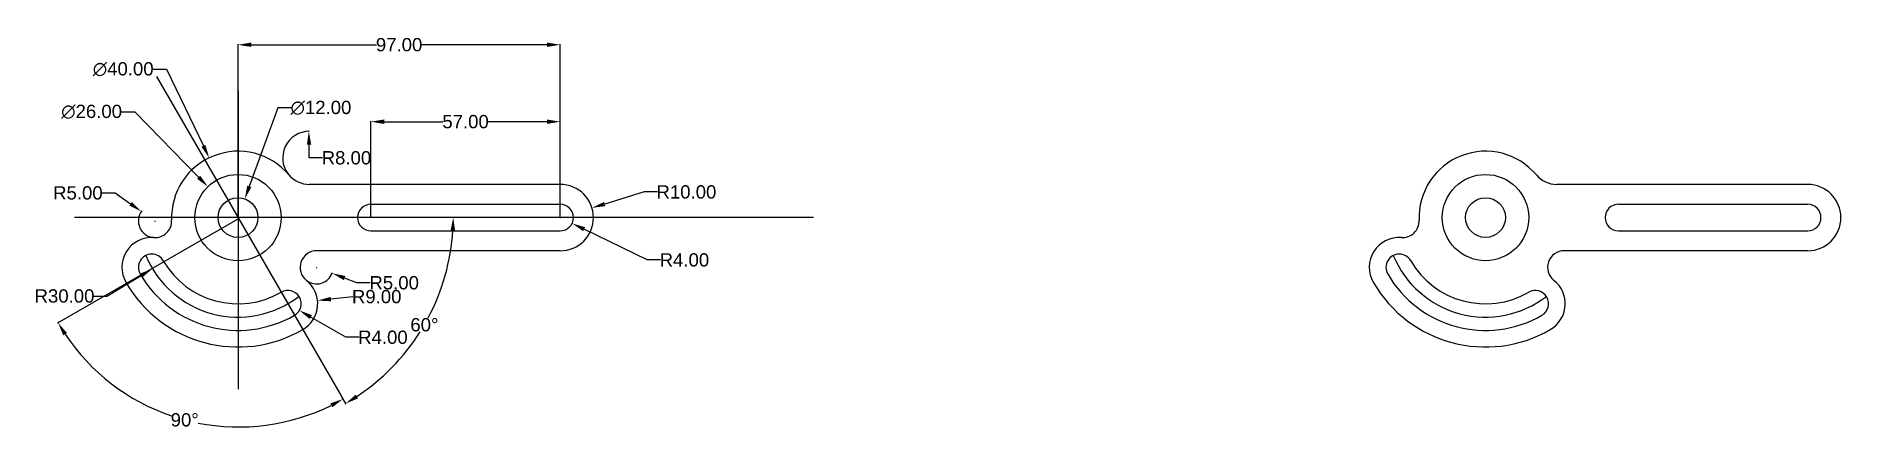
# Model space of a CAD drawing. Header units: millimetres. Extents: x 94 to 637, y 2 to 121.
import ezdxf

# ---------------------------------------------------------------- set-up
doc = ezdxf.new("R2010")
doc.units = ezdxf.units.MM
doc.header["$MEASUREMENT"] = 0
doc.styles.get("Standard").update_dxf_attribs({"font": 'arial.ttf'})
doc.dimstyles.get("Standard").update_dxf_attribs({"dimtxt": 4, "dimasz": 4, "dimexe": 0.18, "dimexo": 0.0625, "dimgap": 0.09, "dimtad": 0, "dimtih": 1, "dimtoh": 1, "dimzin": 0, "dimdsep": 46, "dimtxsty": 'Standard', "dimcen": 0.09, "dimadec": 0, "dimazin": 0, "dimtfac": 1, "dimtofl": 0, "dimtmove": 0, "dimatfit": 3, "dimfxl": 1, "dimtolj": 1, "dimtzin": 0, "dimarcsym": 0})

# ---------------------------------------------------------------- blocks, each defined once
blk = doc.blocks.new('*D3')
at = {"color": 0, "lineweight": -2, "transparency": 16777216}
for p, q in [((194.73, 66.36), (194.73, 95.38)), ((198.73, 95.2), (216.4, 95.2)), ((247.73, 95.2), (230.06, 95.2)), ((251.73, 66.36), (251.73, 95.38))]:
    blk.add_line(p, q, dxfattribs=at)
at = {"color": 0, "transparency": 16777216}
for points in [[(198.73, 95.87), (198.73, 94.53), (194.73, 95.2)], [(247.73, 95.87), (247.73, 94.53), (251.73, 95.2)]]:
    blk.add_solid(points, dxfattribs=at)
at = {"layer": 'Defpoints', "color": 0, "transparency": 16777216}
for p in [(251.73, 95.2), (194.73, 66.3), (251.73, 66.3)]:
    blk.add_point(p, dxfattribs=at)
at = {"color": 0, "transparency": 16777216, "insert": (223.23, 95.2), "char_height": 4, "attachment_point": 5}
blk.add_mtext('\\A1;57.00', dxfattribs=at)
blk = doc.blocks.new('*D4')
at = {"color": 0, "lineweight": -2, "transparency": 16777216}
for p, q in [((176.18, 84.3), (176.12, 88.3)), ((180.18, 84.3), (176.18, 84.3))]:
    blk.add_line(p, q, dxfattribs=at)
blk.add_arc((176.18, 84.3), 8, 89.5939, 219.5576, dxfattribs=at)
at = {"color": 0, "transparency": 16777216}
blk.add_solid([(176.78, 88.31), (175.45, 88.29), (176.05, 92.3)], dxfattribs=at)
at = {"layer": 'Defpoints', "color": 0, "transparency": 16777216}
for p in [(176.05, 92.3), (176.18, 84.3)]:
    blk.add_point(p, dxfattribs=at)
at = {"color": 0, "transparency": 16777216, "insert": (187.37, 84.3), "char_height": 4, "attachment_point": 5}
blk.add_mtext('\\A1;R8.00', dxfattribs=at)
blk = doc.blocks.new('*D5')
at = {"color": 0, "lineweight": -2, "transparency": 16777216}
for p, q in [((276.98, 74.01), (265.12, 70.38)), ((280.98, 74.01), (276.98, 74.01)), ((251.64, 66.3), (251.82, 66.3)), ((251.73, 66.21), (251.73, 66.39))]:
    blk.add_line(p, q, dxfattribs=at)
at = {"color": 0, "transparency": 16777216}
blk.add_solid([(264.92, 71.02), (265.31, 69.75), (261.29, 69.22)], dxfattribs=at)
at = {"layer": 'Defpoints', "color": 0, "transparency": 16777216}
for p in [(251.73, 66.3), (261.29, 69.22)]:
    blk.add_point(p, dxfattribs=at)
at = {"color": 0, "transparency": 16777216, "insert": (289.73, 74.01), "char_height": 4, "attachment_point": 5}
blk.add_mtext('\\A1;R10.00', dxfattribs=at)
blk = doc.blocks.new('*D6')
at = {"color": 0, "lineweight": -2, "transparency": 16777216}
for p, q in [((251.64, 66.3), (251.82, 66.3)), ((251.73, 66.21), (251.73, 66.39)), ((277.93, 53.52), (258.92, 62.79)), ((281.93, 53.52), (277.93, 53.52))]:
    blk.add_line(p, q, dxfattribs=at)
at = {"color": 0, "transparency": 16777216}
blk.add_solid([(259.21, 63.39), (258.63, 62.19), (255.32, 64.54)], dxfattribs=at)
at = {"layer": 'Defpoints', "color": 0, "transparency": 16777216}
for p in [(251.73, 66.3), (255.32, 64.54)]:
    blk.add_point(p, dxfattribs=at)
at = {"color": 0, "transparency": 16777216, "insert": (289.12, 53.52), "char_height": 4, "attachment_point": 5}
blk.add_mtext('\\A1;R4.00', dxfattribs=at)
blk = doc.blocks.new('*D7')
at = {"color": 0, "lineweight": -2, "transparency": 16777216}
for p, q in [((169.64, 40.32), (169.82, 40.32)), ((169.73, 40.23), (169.73, 40.41)), ((189.29, 42.45), (182.65, 41.72))]:
    blk.add_line(p, q, dxfattribs=at)
at = {"color": 0, "transparency": 16777216}
blk.add_solid([(182.58, 42.39), (182.72, 41.06), (178.68, 41.29)], dxfattribs=at)
at = {"layer": 'Defpoints', "color": 0, "transparency": 16777216}
for p in [(169.73, 40.32), (178.68, 41.29)]:
    blk.add_point(p, dxfattribs=at)
at = {"color": 0, "transparency": 16777216, "insert": (196.48, 42.45), "char_height": 4, "attachment_point": 5}
blk.add_mtext('\\A1;R9.00', dxfattribs=at)
blk = doc.blocks.new('*D8')
at = {"color": 0, "lineweight": -2, "transparency": 16777216}
for p, q in [((169.64, 40.32), (169.82, 40.32)), ((169.73, 40.23), (169.73, 40.41)), ((187.17, 30.2), (176.65, 36.3)), ((191.17, 30.2), (187.17, 30.2))]:
    blk.add_line(p, q, dxfattribs=at)
at = {"color": 0, "transparency": 16777216}
blk.add_solid([(176.98, 36.88), (176.31, 35.73), (173.19, 38.31)], dxfattribs=at)
at = {"layer": 'Defpoints', "color": 0, "transparency": 16777216}
for p in [(169.73, 40.32), (173.19, 38.31)]:
    blk.add_point(p, dxfattribs=at)
at = {"color": 0, "transparency": 16777216, "insert": (198.36, 30.2), "char_height": 4, "attachment_point": 5}
blk.add_mtext('\\A1;R4.00', dxfattribs=at)
blk = doc.blocks.new('*D9')
at = {"color": 0, "lineweight": -2, "transparency": 16777216}
for p, q in [((154.64, 66.3), (154.82, 66.3)), ((154.73, 66.21), (154.73, 66.39)), ((115.24, 42.65), (125.56, 48.83)), ((111.24, 42.65), (115.24, 42.65))]:
    blk.add_line(p, q, dxfattribs=at)
at = {"color": 0, "transparency": 16777216}
blk.add_solid([(125.22, 49.4), (125.9, 48.26), (128.99, 50.88)], dxfattribs=at)
at = {"layer": 'Defpoints', "color": 0, "transparency": 16777216}
for p in [(154.73, 66.3), (128.99, 50.88)]:
    blk.add_point(p, dxfattribs=at)
at = {"color": 0, "transparency": 16777216, "insert": (102.49, 42.65), "char_height": 4, "attachment_point": 5}
blk.add_mtext('\\A1;R30.00', dxfattribs=at)
blk = doc.blocks.new('*D10')
at = {"color": 0, "lineweight": -2, "transparency": 16777216}
for p, q in [((113.72, 73.72), (117.72, 73.72)), ((117.72, 73.72), (122.39, 70.44)), ((129.66, 65.26), (129.84, 65.26)), ((129.75, 65.17), (129.75, 65.35))]:
    blk.add_line(p, q, dxfattribs=at)
blk.add_arc((129.75, 65.26), 5, 142.8167, 265.1786, dxfattribs=at)
at = {"color": 0, "transparency": 16777216}
blk.add_solid([(122.77, 70.98), (122.01, 69.89), (125.66, 68.14)], dxfattribs=at)
at = {"layer": 'Defpoints', "color": 0, "transparency": 16777216}
for p in [(125.66, 68.14), (129.75, 65.26)]:
    blk.add_point(p, dxfattribs=at)
at = {"color": 0, "transparency": 16777216, "insert": (106.53, 73.72), "char_height": 4, "attachment_point": 5}
blk.add_mtext('\\A1;R5.00', dxfattribs=at)
blk = doc.blocks.new('*D11')
at = {"color": 0, "lineweight": -2, "transparency": 16777216}
for p, q in [((178.32, 51.3), (178.5, 51.3)), ((178.41, 51.21), (178.41, 51.39)), ((190.55, 46.63), (186.81, 48.07)), ((194.55, 46.63), (190.55, 46.63))]:
    blk.add_line(p, q, dxfattribs=at)
blk.add_arc((178.41, 51.3), 5, 232.3759, 341.0394, dxfattribs=at)
at = {"color": 0, "transparency": 16777216}
blk.add_solid([(187.05, 48.69), (186.58, 47.45), (183.08, 49.5)], dxfattribs=at)
at = {"layer": 'Defpoints', "color": 0, "transparency": 16777216}
for p in [(178.41, 51.3), (183.08, 49.5)]:
    blk.add_point(p, dxfattribs=at)
at = {"color": 0, "transparency": 16777216, "insert": (201.74, 46.63), "char_height": 4, "attachment_point": 5}
blk.add_mtext('\\A1;R5.00', dxfattribs=at)
blk = doc.blocks.new('*D12')
at = {"color": 0, "lineweight": -2, "transparency": 16777216}
for p, q in [((119.66, 98.18), (123.66, 98.18)), ((123.66, 98.18), (142.87, 78.47)), ((154.64, 66.3), (154.82, 66.3)), ((154.73, 66.21), (154.73, 66.39))]:
    blk.add_line(p, q, dxfattribs=at)
at = {"color": 0, "transparency": 16777216}
blk.add_solid([(143.34, 78.94), (142.39, 78.01), (145.66, 75.61)], dxfattribs=at)
at = {"layer": 'Defpoints', "color": 0, "transparency": 16777216}
for p in [(145.66, 75.61), (163.8, 56.99)]:
    blk.add_point(p, dxfattribs=at)
at = {"color": 0, "transparency": 16777216, "insert": (110.65, 98.18), "char_height": 4, "attachment_point": 5}
blk.add_mtext('\\A1;∅26.00', dxfattribs=at)
blk = doc.blocks.new('*D13')
at = {"color": 0, "lineweight": -2, "transparency": 16777216}
for p, q in [((129.17, 111.01), (133.17, 111.01)), ((133.17, 111.01), (144.31, 87.92)), ((154.64, 66.3), (154.82, 66.3)), ((154.73, 66.21), (154.73, 66.39))]:
    blk.add_line(p, q, dxfattribs=at)
at = {"color": 0, "transparency": 16777216}
blk.add_solid([(144.91, 88.2), (143.7, 87.63), (146.04, 84.31)], dxfattribs=at)
at = {"layer": 'Defpoints', "color": 0, "transparency": 16777216}
for p in [(146.04, 84.31), (163.42, 48.28)]:
    blk.add_point(p, dxfattribs=at)
at = {"color": 0, "transparency": 16777216, "insert": (120.16, 111.01), "char_height": 4, "attachment_point": 5}
blk.add_mtext('\\A1;∅40.00', dxfattribs=at)
blk = doc.blocks.new('*D14')
at = {"color": 0, "lineweight": -2, "transparency": 16777216}
for p, q in [((166.69, 99.37), (158.13, 75.7)), ((170.69, 99.37), (166.69, 99.37)), ((154.64, 66.3), (154.82, 66.3)), ((154.73, 66.21), (154.73, 66.39))]:
    blk.add_line(p, q, dxfattribs=at)
at = {"color": 0, "transparency": 16777216}
blk.add_solid([(157.5, 75.93), (158.76, 75.47), (156.77, 71.94)], dxfattribs=at)
at = {"layer": 'Defpoints', "color": 0, "transparency": 16777216}
for p in [(156.77, 71.94), (152.69, 60.65)]:
    blk.add_point(p, dxfattribs=at)
at = {"color": 0, "transparency": 16777216, "insert": (179.7, 99.37), "char_height": 4, "attachment_point": 5}
blk.add_mtext('\\A1;∅12.00', dxfattribs=at)
blk = doc.blocks.new('*D15')
at = {"color": 0, "lineweight": -2, "transparency": 16777216}
for p, q in [((100.84, 34.73), (100.4, 34.48)), ((185.8, 12.51), (186.42, 11.43))]:
    blk.add_line(p, q, dxfattribs=at)
for start, end in [(213.6507, 251.1712), (258.7613, 296.3493)]:
    blk.add_arc((154.94, 65.96), 62.79, start, end, dxfattribs=at)
at = {"color": 0, "transparency": 16777216}
for points in [[(102.1, 30.82), (103.23, 31.52), (100.56, 34.57)], [(182.49, 10.29), (183.12, 9.11), (186.33, 11.59)]]:
    blk.add_solid(points, dxfattribs=at)
at = {"layer": 'Defpoints', "color": 0, "transparency": 16777216}
for p in [(154.69, 66.39), (154.72, 65.84), (100.89, 34.76), (123.54, 11.59), (185.77, 12.56)]:
    blk.add_point(p, dxfattribs=at)
at = {"color": 0, "transparency": 16777216, "insert": (138.68, 5.31), "char_height": 4, "attachment_point": 5}
blk.add_mtext('\\A1;90°', dxfattribs=at)
blk = doc.blocks.new('*D16')
at = {"color": 0, "lineweight": -2, "transparency": 16777216}
blk.add_line((185.8, 12.51), (187.2, 10.09), dxfattribs=at)
for start, end in [(332.1531, 356.4644), (303.5356, 327.7991)]:
    blk.add_arc((154.69, 66.39), 64.83, start, end, dxfattribs=at)
at = {"color": 0, "transparency": 16777216}
for points in [[(218.73, 62.41), (220.07, 62.37), (219.52, 66.39)], [(190.86, 11.78), (190.16, 12.91), (187.11, 10.24)]]:
    blk.add_solid(points, dxfattribs=at)
at = {"layer": 'Defpoints', "color": 0, "transparency": 16777216}
for p in [(105.54, 66.39), (154.69, 66.39), (327.94, 66.39), (204.36, 24.71), (185.77, 12.56)]:
    blk.add_point(p, dxfattribs=at)
at = {"color": 0, "transparency": 16777216, "insert": (210.84, 33.97), "char_height": 4, "attachment_point": 5}
blk.add_mtext('\\A1;60°', dxfattribs=at)
blk = doc.blocks.new('*D17')
at = {"color": 0, "lineweight": -2, "transparency": 16777216}
for p, q in [((154.73, 66.45), (154.73, 118.57)), ((158.73, 118.39), (196.4, 118.39)), ((247.73, 118.39), (210.06, 118.39)), ((251.73, 66.45), (251.73, 118.57))]:
    blk.add_line(p, q, dxfattribs=at)
at = {"color": 0, "transparency": 16777216}
for points in [[(158.73, 119.06), (158.73, 117.73), (154.73, 118.39)], [(247.73, 119.06), (247.73, 117.73), (251.73, 118.39)]]:
    blk.add_solid(points, dxfattribs=at)
at = {"layer": 'Defpoints', "color": 0, "transparency": 16777216}
for p in [(251.73, 118.39), (154.73, 66.39), (251.73, 66.39)]:
    blk.add_point(p, dxfattribs=at)
at = {"color": 0, "transparency": 16777216, "insert": (203.23, 118.39), "char_height": 4, "attachment_point": 5}
blk.add_mtext('\\A1;97.00', dxfattribs=at)

msp = doc.modelspace()

# ---------------------------------------------------------------- linework, layer by layer
for p, q in [((130.166, 108.865), (174.24, 32.528)), ((154.729, 104.462), (154.729, 14.53)), ((251.729, 76.297), (176.177, 76.297)), ((627.294, 76.297), (551.742, 76.297)), ((154.716, 65.837), (100.892, 34.762)), ((105.538, 66.387), (327.938, 66.387)), ((154.691, 66.387), (185.766, 12.563)), ((194.729, 70.297), (251.729, 70.297)), ((570.294, 70.297), (627.294, 70.297)), ((194.729, 62.297), (251.729, 62.297)), ((570.294, 62.297), (627.294, 62.297)), ((251.729, 56.297), (178.414, 56.297)), ((627.294, 56.297), (553.979, 56.297))]:
    msp.add_line(p, q)
for centre, radius in [((154.729, 66.297), 13), ((530.294, 66.297), 13), ((154.729, 66.297), 6), ((530.294, 66.297), 6)]:
    msp.add_circle(centre, radius)
for centre, radius, start, end in [((154.729, 66.297), 20, 40.0052, 182.37483), ((530.294, 66.297), 20, 40.0052, 182.37483), ((176.177, 84.297), 8, 220.0052, 270), ((251.729, 66.297), 10, 270, 90), ((551.742, 84.297), 8, 220.0052, 270), ((627.294, 66.297), 10, 270, 90), ((129.751, 65.261), 5, 265.89479, 2.37483), ((194.729, 66.297), 4, 90, 270), ((251.729, 66.297), 4, 270, 90), ((505.316, 65.261), 5, 265.89479, 2.37483), ((570.294, 66.297), 4, 90, 270), ((627.294, 66.297), 4, 270, 90), ((128.748, 51.297), 9, 85.89479, 210), ((504.313, 51.297), 9, 85.89479, 210), ((128.748, 51.297), 4, 30, 210), ((154.729, 66.297), 30, 202.35489, 307.64511), ((178.414, 51.297), 5, 90, 231.65969), ((504.313, 51.297), 4, 30, 210), ((530.294, 66.297), 30, 202.35489, 307.64511), ((553.979, 51.297), 5, 90, 231.65969), ((154.729, 66.297), 34, 210, 300), ((154.729, 66.297), 26, 210, 300), ((530.294, 66.297), 34, 210, 300), ((530.294, 66.297), 26, 210, 300), ((154.729, 66.297), 39, 210, 300), ((169.729, 40.316), 4, 300, 120), ((169.729, 40.316), 9, 300, 51.65969), ((530.294, 66.297), 39, 210, 300), ((545.294, 40.316), 4, 300, 120), ((545.294, 40.316), 9, 300, 51.65969)]:
    msp.add_arc(centre, radius, start, end)

# ---------------------------------------------------------------- dimensions: what is measured, and where the dimension line sits
for base, p1, p2, picture, middle in [((251.729, 118.393), (154.729, 66.387), (251.729, 66.387), '*D17', (203.229, 118.393)), ((251.729, 95.201), (194.729, 66.297), (251.729, 66.297), '*D3', (223.229, 95.201))]:
    dim = msp.add_linear_dim(base=base, p1=p1, p2=p2, dimstyle='Standard')
    dim.commit()
    dim.dimension.update_dxf_attribs({"geometry": picture, "text_midpoint": middle})
for p1, p2, picture, middle in [((163.416, 48.282), (146.043, 84.312), '*D13', (120.163, 111.007)), ((163.801, 56.986), (145.657, 75.608), '*D12', (110.655, 98.183)), ((152.689, 60.654), (156.769, 71.939), '*D14', (179.696, 99.371))]:
    dim = msp.add_diameter_dim_2p(p1=p1, p2=p2, dimstyle='Standard')
    dim.commit()
    dim.dimension.update_dxf_attribs({"geometry": picture, "text_midpoint": middle, "dimtype": 163})
for center, mpoint, picture, middle in [((176.177, 84.297), (176.053, 92.296), '*D4', (187.369, 84.297)), ((129.751, 65.261), (125.661, 68.138), '*D10', (106.528, 73.723)), ((251.729, 66.297), (261.294, 69.216), '*D5', (289.731, 74.005)), ((154.729, 66.297), (128.991, 50.885), '*D9', (102.49, 42.649)), ((251.729, 66.297), (255.324, 64.543), '*D6', (289.12, 53.516)), ((169.729, 40.316), (178.676, 41.291), '*D7', (189.29, 42.447)), ((169.729, 40.316), (173.189, 38.309), '*D8', (198.361, 30.2))]:
    dim = msp.add_radius_dim(center=center, mpoint=mpoint, dimstyle='Standard')
    dim.commit()
    dim.dimension.update_dxf_attribs({"geometry": picture, "text_midpoint": middle, "dimtype": 164})
for base, line1, line2, picture, middle in [((123.541, 11.587), ((154.691, 66.387), (185.766, 12.563)), ((154.716, 65.837), (100.892, 34.762)), '*D15', (138.685, 5.314)), ((204.355, 24.714), ((105.538, 66.387), (327.938, 66.387)), ((154.691, 66.387), (185.766, 12.563)), '*D16', (210.837, 33.971))]:
    dim = msp.add_angular_dim_2l(base=base, line1=line1, line2=line2, dimstyle='Standard')
    dim.commit()
    dim.dimension.update_dxf_attribs({"geometry": picture, "text_midpoint": middle})
dim = msp.add_radius_dim(center=(178.414, 51.297), mpoint=(183.081, 49.503), dimstyle='Standard')
dim.commit()
dim.dimension.update_dxf_attribs({"geometry": '*D11', "text_midpoint": (201.741, 46.633)})

doc.saveas('drawing.dxf')
